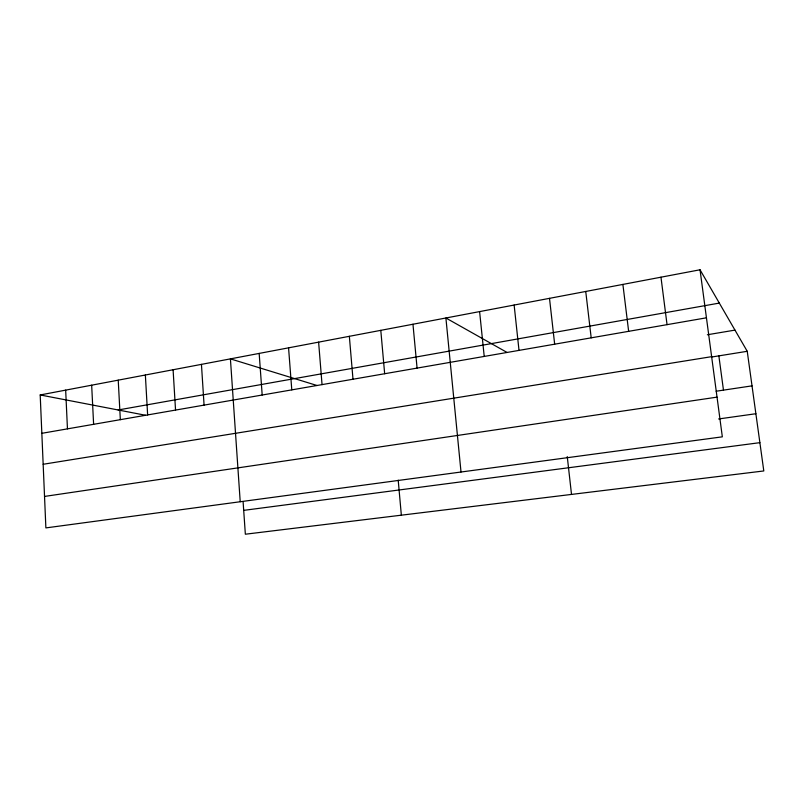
<?xml version="1.0" encoding="UTF-8"?>
<svg xmlns="http://www.w3.org/2000/svg" width="804" height="804" viewBox="0 0 804 804"><rect width="100%" height="100%" fill="white"/><g stroke="black" fill="none" stroke-linecap="round" stroke-linejoin="round"><path stroke-width="1.21" d="M700.033 269.782L722.334 436.833L45.878 527.906L40.2 394.955L700.033 269.782L747.238 351.298L763.8 470.953L245.351 534.218L243.109 501.817M118.158 409.98L719.319 303.088M41.838 433.316L706.445 317.811M707.369 334.755L734.967 330.112M43.165 464.27L711.63 356.664M711.59 357.036L747.238 351.298M716.153 391.226L752.021 385.86M44.532 496.43L717.037 397.136M718.605 418.964L755.881 413.728M243.702 510.369L759.88 442.662M40.2 394.955L145.574 415.266M317.118 385.528L230.416 358.875L240.215 501.746M506.882 352.353L445.898 317.992L461.014 472.018M718.856 355.86L723.469 390.131M660.968 277.189L667.049 324.655M622.889 284.415L628.648 331.328M585.744 291.46L591.191 337.841M549.504 298.334L554.659 344.182M567.262 456.602L571.513 494.42M514.138 305.048L519.012 350.383M479.606 311.6L484.219 356.433M412.965 324.243L417.075 368.101M398.201 480.159L401.347 515.183M380.794 330.343L384.664 373.729M349.348 336.303L352.996 379.237M318.615 342.142L322.042 384.613M288.566 347.841L291.782 389.87M259.169 353.418L262.184 395.015M201.442 364.373L204.075 405.115M173.091 369.75L175.543 410.07M145.363 375.006L147.635 414.924M118.228 380.151L120.339 419.668M91.666 385.196L93.616 424.311M65.667 390.131L67.456 428.864"/></g></svg>
